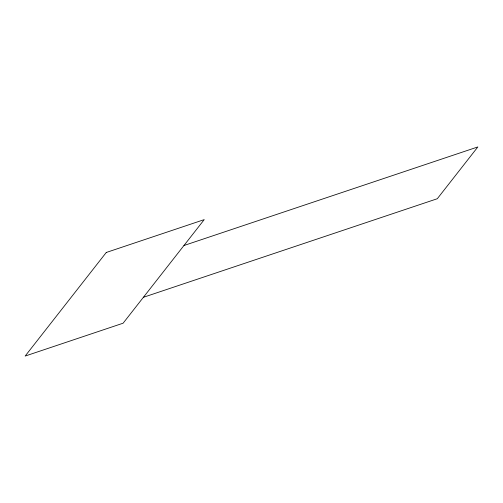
<?xml version="1.0" encoding="UTF-8"?>
<svg xmlns="http://www.w3.org/2000/svg" width="503" height="503" viewBox="0 0 503 503"><rect width="100%" height="100%" fill="white"/><g stroke="black" fill="none" stroke-linecap="round" stroke-linejoin="round"><path stroke-width="0.75" d="M183.947 245.514L477.85 146.939L437.296 198.729L143.393 297.304M106.259 252.481L25.15 356.061L123.116 323.203L204.224 219.622L106.259 252.481"/></g></svg>
